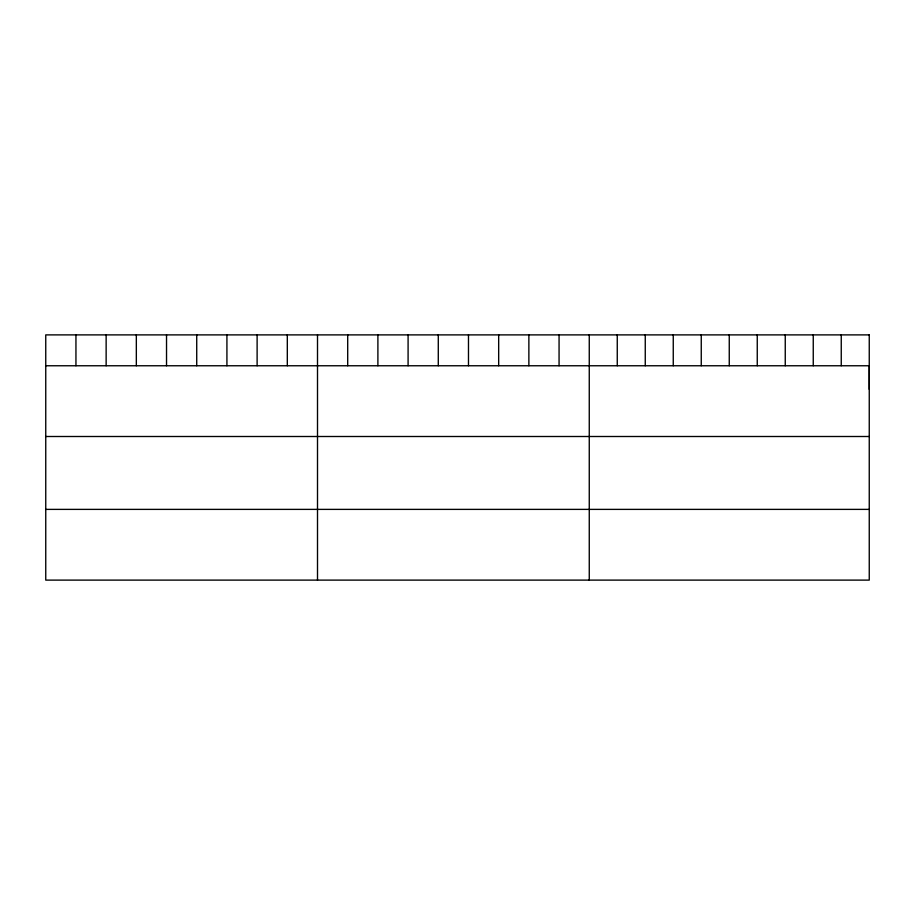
<?xml version="1.0" encoding="UTF-8"?>
<svg xmlns="http://www.w3.org/2000/svg" width="915" height="915" viewBox="0 0 915 915"><rect width="100%" height="100%" fill="white"/><g stroke="black" fill="none" stroke-linecap="round" stroke-linejoin="round"><path stroke-width="1.37" d="M869.25 389.344L869.25 365.76L45.75 365.76M45.75 436.501L869.25 436.501M45.75 509.381L869.25 509.381M841.251 334.89L841.251 365.76M813.252 334.89L813.252 365.76M785.253 334.89L785.253 365.76M757.254 334.89L757.254 365.76M729.255 334.89L729.255 365.76M701.256 334.89L701.256 365.76M673.257 334.89L673.257 365.76M645.258 334.89L645.258 365.76M617.259 334.89L617.259 365.76M589.26 334.89L589.26 580.11M559.065 334.89L559.065 365.76M528.87 334.89L528.87 365.76M498.675 334.89L498.675 365.76M468.48 334.89L468.48 365.76M438.285 334.89L438.285 365.76M408.09 334.89L408.09 365.76M377.895 334.89L377.895 365.76M347.7 334.89L347.7 365.76M317.505 334.89L317.505 580.11M287.31 334.89L287.31 365.76M257.115 334.89L257.115 365.76M226.92 334.89L226.92 365.76M196.725 334.89L196.725 365.76M166.53 334.89L166.53 365.76M136.335 334.89L136.335 365.76M106.14 334.89L106.14 365.76M75.945 334.89L75.945 365.76M869.25 334.89L45.75 334.89L45.75 580.11L869.25 580.11L869.25 334.89"/></g></svg>
